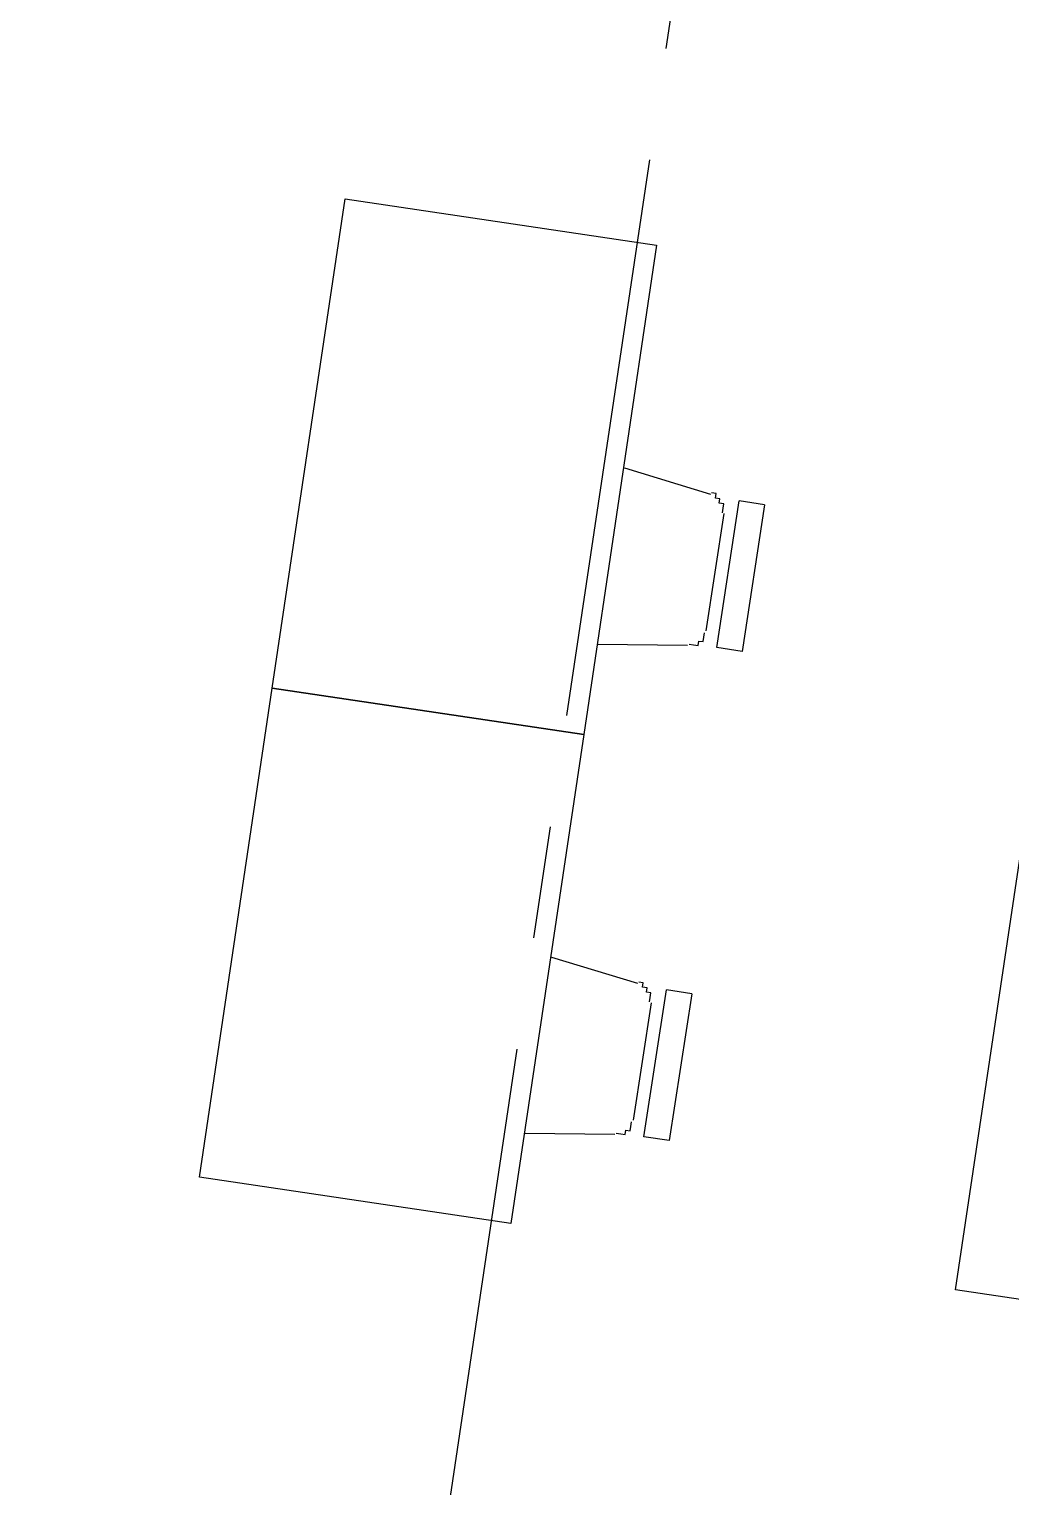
# Model space of a CAD drawing. Header units: millimetres. Extents: x 338 to 506, y 179 to 335.
# Drawn here: x 412.993 to 415.175, y 268.128 to 271.37 of the extents above; entities that cross this region are included whole.
import ezdxf

# ---------------------------------------------------------------- set-up
doc = ezdxf.new("R2010")
doc.units = ezdxf.units.MM
doc.linetypes.add('CENTER', pattern=[2, 1.25, -0.25, 0.25, -0.25])
doc.linetypes.add('DASHED2', pattern=[0.375, 0.25, -0.125])
doc.layers.add('EJES_DE_COLUMNA', color=255, linetype='DASHED2')
doc.layers.add('MUROS', color=32, linetype='Continuous')

# ---------------------------------------------------------------- blocks, each defined once
blk = doc.blocks.new('MESAS_AULA_INFORMATICA')
at = {"color": 18, "extrusion": (-2.33163e-06, -0.000958086, 1)}
for p, q in [((2982.09, 1965.0213, -0.0148), (2982.1172, 1964.823, -0.015)), ((2983.19, 1965.0213, -0.0148), (2983.2172, 1964.823, -0.015)), ((2982.4565, 1964.8214, -0.015), (2982.4858, 1965.0194, -0.0148)), ((2983.5565, 1964.8214, -0.015), (2983.5858, 1965.0194, -0.0148)), ((2982.1547, 1964.7867, -0.015), (2982.4187, 1964.7855, -0.015)), ((2983.2547, 1964.7867, -0.015), (2983.5187, 1964.7855, -0.015)), ((2982.1212, 1964.7012, -0.0151), (2982.1215, 1964.7583, -0.0151)), ((2982.1215, 1964.7583, -0.0151), (2982.4517, 1964.7567, -0.0151)), ((2982.4514, 1964.6996, -0.0151), (2982.4517, 1964.7567, -0.0151)), ((2983.2212, 1964.7012, -0.0151), (2983.2215, 1964.7583, -0.0151)), ((2983.2215, 1964.7583, -0.0151), (2983.5517, 1964.7567, -0.0151)), ((2983.5514, 1964.6996, -0.0151), (2983.5517, 1964.7567, -0.0151)), ((2982.4514, 1964.6996, -0.0151), (2982.1212, 1964.7012, -0.0151)), ((2983.5514, 1964.6996, -0.0151), (2983.2212, 1964.7012, -0.0151))]:
    blk.add_line(p, q, dxfattribs=at)
at = {"color": 18, "elevation": -0.0148}
for points in [[(2981.8867, 1965.7223), (2982.9867, 1965.7223), (2982.9867, 1965.0223), (2981.8867, 1965.0223)], [(2982.9867, 1965.7223), (2984.0867, 1965.7223), (2984.0867, 1965.0223), (2982.9867, 1965.0223)], [(2981.8867, 1964.0223), (2982.9867, 1964.0223), (2982.9867, 1963.3223), (2981.8867, 1963.3223)]]:
    blk.add_lwpolyline(points, close=True, dxfattribs=at)
at = {"color": 18}
for points in [[(2982.12, 1964.82, -0.015), (2982.12, 1964.82, -0.015), (2982.12, 1964.82, -0.015), (2982.12, 1964.82, -0.015), (2982.12, 1964.82, -0.015), (2982.12, 1964.82, -0.015), (2982.12, 1964.82, -0.015), (2982.12, 1964.82, -0.015), (2982.12, 1964.82, -0.015), (2982.12, 1964.82, -0.015), (2982.12, 1964.82, -0.015), (2982.12, 1964.82, -0.015), (2982.12, 1964.82, -0.015), (2982.12, 1964.82, -0.015), (2982.12, 1964.82, -0.015), (2982.12, 1964.82, -0.015), (2982.12, 1964.82, -0.015), (2982.12, 1964.82, -0.015), (2982.12, 1964.81, -0.015), (2982.12, 1964.81, -0.015), (2982.12, 1964.81, -0.015), (2982.12, 1964.81, -0.015), (2982.12, 1964.81, -0.015), (2982.12, 1964.81, -0.015), (2982.12, 1964.81, -0.015), (2982.12, 1964.81, -0.015), (2982.12, 1964.81, -0.015), (2982.12, 1964.81, -0.015), (2982.12, 1964.81, -0.015), (2982.12, 1964.81, -0.015), (2982.12, 1964.81, -0.015), (2982.12, 1964.81, -0.015), (2982.12, 1964.81, -0.015), (2982.12, 1964.81, -0.015), (2982.12, 1964.81, -0.015), (2982.12, 1964.81, -0.015), (2982.12, 1964.81, -0.015), (2982.12, 1964.81, -0.015), (2982.12, 1964.81, -0.015), (2982.12, 1964.81, -0.015), (2982.12, 1964.81, -0.015), (2982.12, 1964.81, -0.015), (2982.12, 1964.8, -0.015), (2982.12, 1964.8, -0.015), (2982.12, 1964.8, -0.015), (2982.12, 1964.8, -0.015), (2982.12, 1964.8, -0.015), (2982.13, 1964.8, -0.015), (2982.13, 1964.8, -0.015), (2982.13, 1964.8, -0.015), (2982.13, 1964.8, -0.015), (2982.13, 1964.8, -0.015), (2982.13, 1964.8, -0.015), (2982.13, 1964.8, -0.015), (2982.13, 1964.8, -0.015), (2982.13, 1964.8, -0.015), (2982.13, 1964.8, -0.015), (2982.13, 1964.8, -0.015), (2982.13, 1964.8, -0.015), (2982.13, 1964.8, -0.015), (2982.13, 1964.8, -0.015), (2982.13, 1964.8, -0.015), (2982.13, 1964.8, -0.015), (2982.13, 1964.8, -0.015), (2982.13, 1964.8, -0.015), (2982.13, 1964.8, -0.015), (2982.13, 1964.8, -0.015), (2982.13, 1964.8, -0.015), (2982.13, 1964.8, -0.015), (2982.13, 1964.8, -0.015), (2982.13, 1964.8, -0.015), (2982.13, 1964.8, -0.015), (2982.13, 1964.79, -0.015), (2982.13, 1964.79, -0.015), (2982.13, 1964.79, -0.015), (2982.13, 1964.79, -0.015), (2982.13, 1964.79, -0.015), (2982.13, 1964.79, -0.015), (2982.13, 1964.79, -0.015), (2982.14, 1964.79, -0.015), (2982.14, 1964.79, -0.015), (2982.14, 1964.79, -0.015), (2982.14, 1964.79, -0.015), (2982.14, 1964.79, -0.015), (2982.14, 1964.79, -0.015), (2982.14, 1964.79, -0.015), (2982.14, 1964.79, -0.015), (2982.14, 1964.79, -0.015), (2982.14, 1964.79, -0.015), (2982.14, 1964.79, -0.015), (2982.14, 1964.79, -0.015), (2982.14, 1964.79, -0.015), (2982.14, 1964.79, -0.015), (2982.14, 1964.79, -0.015), (2982.14, 1964.79, -0.015), (2982.14, 1964.79, -0.015), (2982.14, 1964.79, -0.015), (2982.14, 1964.79, -0.015), (2982.14, 1964.79, -0.015), (2982.14, 1964.79, -0.015), (2982.14, 1964.79, -0.015), (2982.14, 1964.79, -0.015), (2982.14, 1964.79, -0.015), (2982.14, 1964.79, -0.015), (2982.14, 1964.79, -0.015), (2982.15, 1964.79, -0.015), (2982.15, 1964.79, -0.015), (2982.15, 1964.79, -0.015), (2982.15, 1964.79, -0.015), (2982.15, 1964.79, -0.015), (2982.15, 1964.79, -0.015), (2982.15, 1964.79, -0.015), (2982.15, 1964.79, -0.015), (2982.15, 1964.79, -0.015), (2982.15, 1964.79, -0.015), (2982.15, 1964.79, -0.015), (2982.15, 1964.79, -0.015), (2982.15, 1964.79, -0.015), (2982.15, 1964.79, -0.015), (2982.15, 1964.79, -0.015), (2982.15, 1964.79, -0.015), (2982.15, 1964.79, -0.015), (2982.15, 1964.79, -0.015), (2982.15, 1964.79, -0.015), (2982.15, 1964.79, -0.015), (2982.15, 1964.79, -0.015), (2982.15, 1964.79, -0.015), (2982.15, 1964.79, -0.015), (2982.15, 1964.79, -0.015)], [(2982.42, 1964.79, -0.015), (2982.42, 1964.79, -0.015), (2982.42, 1964.79, -0.015), (2982.42, 1964.79, -0.015), (2982.42, 1964.79, -0.015), (2982.42, 1964.79, -0.015), (2982.42, 1964.79, -0.015), (2982.42, 1964.79, -0.015), (2982.42, 1964.79, -0.015), (2982.42, 1964.79, -0.015), (2982.42, 1964.79, -0.015), (2982.42, 1964.79, -0.015), (2982.42, 1964.79, -0.015), (2982.42, 1964.79, -0.015), (2982.42, 1964.79, -0.015), (2982.43, 1964.79, -0.015), (2982.43, 1964.79, -0.015), (2982.43, 1964.79, -0.015), (2982.43, 1964.79, -0.015), (2982.43, 1964.79, -0.015), (2982.43, 1964.79, -0.015), (2982.43, 1964.79, -0.015), (2982.43, 1964.79, -0.015), (2982.43, 1964.79, -0.015), (2982.43, 1964.79, -0.015), (2982.43, 1964.79, -0.015), (2982.43, 1964.79, -0.015), (2982.43, 1964.79, -0.015), (2982.43, 1964.79, -0.015), (2982.43, 1964.79, -0.015), (2982.43, 1964.79, -0.015), (2982.43, 1964.79, -0.015), (2982.43, 1964.79, -0.015), (2982.43, 1964.79, -0.015), (2982.43, 1964.79, -0.015), (2982.43, 1964.79, -0.015), (2982.43, 1964.79, -0.015), (2982.43, 1964.79, -0.015), (2982.43, 1964.79, -0.015), (2982.43, 1964.79, -0.015), (2982.44, 1964.79, -0.015), (2982.44, 1964.79, -0.015), (2982.44, 1964.79, -0.015), (2982.44, 1964.79, -0.015), (2982.44, 1964.79, -0.015), (2982.44, 1964.79, -0.015), (2982.44, 1964.79, -0.015), (2982.44, 1964.79, -0.015), (2982.44, 1964.79, -0.015), (2982.44, 1964.79, -0.015), (2982.44, 1964.79, -0.015), (2982.44, 1964.79, -0.015), (2982.44, 1964.79, -0.015), (2982.44, 1964.79, -0.015), (2982.44, 1964.79, -0.015), (2982.44, 1964.79, -0.015), (2982.44, 1964.79, -0.015), (2982.44, 1964.79, -0.015), (2982.44, 1964.79, -0.015), (2982.44, 1964.79, -0.015), (2982.44, 1964.79, -0.015), (2982.44, 1964.79, -0.015), (2982.44, 1964.79, -0.015), (2982.44, 1964.8, -0.015), (2982.44, 1964.8, -0.015), (2982.44, 1964.8, -0.015), (2982.44, 1964.8, -0.015), (2982.44, 1964.8, -0.015), (2982.44, 1964.8, -0.015), (2982.45, 1964.8, -0.015), (2982.45, 1964.8, -0.015), (2982.45, 1964.8, -0.015), (2982.45, 1964.8, -0.015), (2982.45, 1964.8, -0.015), (2982.45, 1964.8, -0.015), (2982.45, 1964.8, -0.015), (2982.45, 1964.8, -0.015), (2982.45, 1964.8, -0.015), (2982.45, 1964.8, -0.015), (2982.45, 1964.8, -0.015), (2982.45, 1964.8, -0.015), (2982.45, 1964.8, -0.015), (2982.45, 1964.8, -0.015), (2982.45, 1964.8, -0.015), (2982.45, 1964.8, -0.015), (2982.45, 1964.8, -0.015), (2982.45, 1964.8, -0.015), (2982.45, 1964.8, -0.015), (2982.45, 1964.8, -0.015), (2982.45, 1964.8, -0.015), (2982.45, 1964.8, -0.015), (2982.45, 1964.81, -0.015), (2982.45, 1964.81, -0.015), (2982.45, 1964.81, -0.015), (2982.45, 1964.81, -0.015), (2982.45, 1964.81, -0.015), (2982.45, 1964.81, -0.015), (2982.45, 1964.81, -0.015), (2982.45, 1964.81, -0.015), (2982.45, 1964.81, -0.015), (2982.45, 1964.81, -0.015), (2982.45, 1964.81, -0.015), (2982.45, 1964.81, -0.015), (2982.45, 1964.81, -0.015), (2982.45, 1964.81, -0.015), (2982.45, 1964.81, -0.015), (2982.45, 1964.81, -0.015), (2982.45, 1964.81, -0.015), (2982.45, 1964.81, -0.015), (2982.45, 1964.81, -0.015), (2982.45, 1964.81, -0.015), (2982.45, 1964.81, -0.015), (2982.45, 1964.81, -0.015), (2982.45, 1964.81, -0.015), (2982.46, 1964.81, -0.015), (2982.46, 1964.82, -0.015), (2982.46, 1964.82, -0.015), (2982.46, 1964.82, -0.015), (2982.46, 1964.82, -0.015), (2982.46, 1964.82, -0.015), (2982.46, 1964.82, -0.015), (2982.46, 1964.82, -0.015), (2982.46, 1964.82, -0.015), (2982.46, 1964.82, -0.015), (2982.46, 1964.82, -0.015), (2982.46, 1964.82, -0.015), (2982.46, 1964.82, -0.015), (2982.46, 1964.82, -0.015), (2982.46, 1964.82, -0.015)], [(2983.22, 1964.82, -0.015), (2983.22, 1964.82, -0.015), (2983.22, 1964.82, -0.015), (2983.22, 1964.82, -0.015), (2983.22, 1964.82, -0.015), (2983.22, 1964.82, -0.015), (2983.22, 1964.82, -0.015), (2983.22, 1964.82, -0.015), (2983.22, 1964.82, -0.015), (2983.22, 1964.82, -0.015), (2983.22, 1964.82, -0.015), (2983.22, 1964.82, -0.015), (2983.22, 1964.82, -0.015), (2983.22, 1964.82, -0.015), (2983.22, 1964.82, -0.015), (2983.22, 1964.82, -0.015), (2983.22, 1964.82, -0.015), (2983.22, 1964.82, -0.015), (2983.22, 1964.81, -0.015), (2983.22, 1964.81, -0.015), (2983.22, 1964.81, -0.015), (2983.22, 1964.81, -0.015), (2983.22, 1964.81, -0.015), (2983.22, 1964.81, -0.015), (2983.22, 1964.81, -0.015), (2983.22, 1964.81, -0.015), (2983.22, 1964.81, -0.015), (2983.22, 1964.81, -0.015), (2983.22, 1964.81, -0.015), (2983.22, 1964.81, -0.015), (2983.22, 1964.81, -0.015), (2983.22, 1964.81, -0.015), (2983.22, 1964.81, -0.015), (2983.22, 1964.81, -0.015), (2983.22, 1964.81, -0.015), (2983.22, 1964.81, -0.015), (2983.22, 1964.81, -0.015), (2983.22, 1964.81, -0.015), (2983.22, 1964.81, -0.015), (2983.22, 1964.81, -0.015), (2983.22, 1964.81, -0.015), (2983.22, 1964.81, -0.015), (2983.22, 1964.8, -0.015), (2983.22, 1964.8, -0.015), (2983.22, 1964.8, -0.015), (2983.22, 1964.8, -0.015), (2983.22, 1964.8, -0.015), (2983.23, 1964.8, -0.015), (2983.23, 1964.8, -0.015), (2983.23, 1964.8, -0.015), (2983.23, 1964.8, -0.015), (2983.23, 1964.8, -0.015), (2983.23, 1964.8, -0.015), (2983.23, 1964.8, -0.015), (2983.23, 1964.8, -0.015), (2983.23, 1964.8, -0.015), (2983.23, 1964.8, -0.015), (2983.23, 1964.8, -0.015), (2983.23, 1964.8, -0.015), (2983.23, 1964.8, -0.015), (2983.23, 1964.8, -0.015), (2983.23, 1964.8, -0.015), (2983.23, 1964.8, -0.015), (2983.23, 1964.8, -0.015), (2983.23, 1964.8, -0.015), (2983.23, 1964.8, -0.015), (2983.23, 1964.8, -0.015), (2983.23, 1964.8, -0.015), (2983.23, 1964.8, -0.015), (2983.23, 1964.8, -0.015), (2983.23, 1964.8, -0.015), (2983.23, 1964.8, -0.015), (2983.23, 1964.79, -0.015), (2983.23, 1964.79, -0.015), (2983.23, 1964.79, -0.015), (2983.23, 1964.79, -0.015), (2983.23, 1964.79, -0.015), (2983.23, 1964.79, -0.015), (2983.23, 1964.79, -0.015), (2983.24, 1964.79, -0.015), (2983.24, 1964.79, -0.015), (2983.24, 1964.79, -0.015), (2983.24, 1964.79, -0.015), (2983.24, 1964.79, -0.015), (2983.24, 1964.79, -0.015), (2983.24, 1964.79, -0.015), (2983.24, 1964.79, -0.015), (2983.24, 1964.79, -0.015), (2983.24, 1964.79, -0.015), (2983.24, 1964.79, -0.015), (2983.24, 1964.79, -0.015), (2983.24, 1964.79, -0.015), (2983.24, 1964.79, -0.015), (2983.24, 1964.79, -0.015), (2983.24, 1964.79, -0.015), (2983.24, 1964.79, -0.015), (2983.24, 1964.79, -0.015), (2983.24, 1964.79, -0.015), (2983.24, 1964.79, -0.015), (2983.24, 1964.79, -0.015), (2983.24, 1964.79, -0.015), (2983.24, 1964.79, -0.015), (2983.24, 1964.79, -0.015), (2983.24, 1964.79, -0.015), (2983.24, 1964.79, -0.015), (2983.25, 1964.79, -0.015), (2983.25, 1964.79, -0.015), (2983.25, 1964.79, -0.015), (2983.25, 1964.79, -0.015), (2983.25, 1964.79, -0.015), (2983.25, 1964.79, -0.015), (2983.25, 1964.79, -0.015), (2983.25, 1964.79, -0.015), (2983.25, 1964.79, -0.015), (2983.25, 1964.79, -0.015), (2983.25, 1964.79, -0.015), (2983.25, 1964.79, -0.015), (2983.25, 1964.79, -0.015), (2983.25, 1964.79, -0.015), (2983.25, 1964.79, -0.015), (2983.25, 1964.79, -0.015), (2983.25, 1964.79, -0.015), (2983.25, 1964.79, -0.015), (2983.25, 1964.79, -0.015), (2983.25, 1964.79, -0.015), (2983.25, 1964.79, -0.015), (2983.25, 1964.79, -0.015), (2983.25, 1964.79, -0.015), (2983.25, 1964.79, -0.015)], [(2983.52, 1964.79, -0.015), (2983.52, 1964.79, -0.015), (2983.52, 1964.79, -0.015), (2983.52, 1964.79, -0.015), (2983.52, 1964.79, -0.015), (2983.52, 1964.79, -0.015), (2983.52, 1964.79, -0.015), (2983.52, 1964.79, -0.015), (2983.52, 1964.79, -0.015), (2983.52, 1964.79, -0.015), (2983.52, 1964.79, -0.015), (2983.52, 1964.79, -0.015), (2983.52, 1964.79, -0.015), (2983.52, 1964.79, -0.015), (2983.52, 1964.79, -0.015), (2983.53, 1964.79, -0.015), (2983.53, 1964.79, -0.015), (2983.53, 1964.79, -0.015), (2983.53, 1964.79, -0.015), (2983.53, 1964.79, -0.015), (2983.53, 1964.79, -0.015), (2983.53, 1964.79, -0.015), (2983.53, 1964.79, -0.015), (2983.53, 1964.79, -0.015), (2983.53, 1964.79, -0.015), (2983.53, 1964.79, -0.015), (2983.53, 1964.79, -0.015), (2983.53, 1964.79, -0.015), (2983.53, 1964.79, -0.015), (2983.53, 1964.79, -0.015), (2983.53, 1964.79, -0.015), (2983.53, 1964.79, -0.015), (2983.53, 1964.79, -0.015), (2983.53, 1964.79, -0.015), (2983.53, 1964.79, -0.015), (2983.53, 1964.79, -0.015), (2983.53, 1964.79, -0.015), (2983.53, 1964.79, -0.015), (2983.53, 1964.79, -0.015), (2983.53, 1964.79, -0.015), (2983.54, 1964.79, -0.015), (2983.54, 1964.79, -0.015), (2983.54, 1964.79, -0.015), (2983.54, 1964.79, -0.015), (2983.54, 1964.79, -0.015), (2983.54, 1964.79, -0.015), (2983.54, 1964.79, -0.015), (2983.54, 1964.79, -0.015), (2983.54, 1964.79, -0.015), (2983.54, 1964.79, -0.015), (2983.54, 1964.79, -0.015), (2983.54, 1964.79, -0.015), (2983.54, 1964.79, -0.015), (2983.54, 1964.79, -0.015), (2983.54, 1964.79, -0.015), (2983.54, 1964.79, -0.015), (2983.54, 1964.79, -0.015), (2983.54, 1964.79, -0.015), (2983.54, 1964.79, -0.015), (2983.54, 1964.79, -0.015), (2983.54, 1964.79, -0.015), (2983.54, 1964.79, -0.015), (2983.54, 1964.79, -0.015), (2983.54, 1964.8, -0.015), (2983.54, 1964.8, -0.015), (2983.54, 1964.8, -0.015), (2983.54, 1964.8, -0.015), (2983.54, 1964.8, -0.015), (2983.54, 1964.8, -0.015), (2983.55, 1964.8, -0.015), (2983.55, 1964.8, -0.015), (2983.55, 1964.8, -0.015), (2983.55, 1964.8, -0.015), (2983.55, 1964.8, -0.015), (2983.55, 1964.8, -0.015), (2983.55, 1964.8, -0.015), (2983.55, 1964.8, -0.015), (2983.55, 1964.8, -0.015), (2983.55, 1964.8, -0.015), (2983.55, 1964.8, -0.015), (2983.55, 1964.8, -0.015), (2983.55, 1964.8, -0.015), (2983.55, 1964.8, -0.015), (2983.55, 1964.8, -0.015), (2983.55, 1964.8, -0.015), (2983.55, 1964.8, -0.015), (2983.55, 1964.8, -0.015), (2983.55, 1964.8, -0.015), (2983.55, 1964.8, -0.015), (2983.55, 1964.8, -0.015), (2983.55, 1964.8, -0.015), (2983.55, 1964.81, -0.015), (2983.55, 1964.81, -0.015), (2983.55, 1964.81, -0.015), (2983.55, 1964.81, -0.015), (2983.55, 1964.81, -0.015), (2983.55, 1964.81, -0.015), (2983.55, 1964.81, -0.015), (2983.55, 1964.81, -0.015), (2983.55, 1964.81, -0.015), (2983.55, 1964.81, -0.015), (2983.55, 1964.81, -0.015), (2983.55, 1964.81, -0.015), (2983.55, 1964.81, -0.015), (2983.55, 1964.81, -0.015), (2983.55, 1964.81, -0.015), (2983.55, 1964.81, -0.015), (2983.55, 1964.81, -0.015), (2983.55, 1964.81, -0.015), (2983.55, 1964.81, -0.015), (2983.55, 1964.81, -0.015), (2983.55, 1964.81, -0.015), (2983.55, 1964.81, -0.015), (2983.55, 1964.81, -0.015), (2983.56, 1964.81, -0.015), (2983.56, 1964.82, -0.015), (2983.56, 1964.82, -0.015), (2983.56, 1964.82, -0.015), (2983.56, 1964.82, -0.015), (2983.56, 1964.82, -0.015), (2983.56, 1964.82, -0.015), (2983.56, 1964.82, -0.015), (2983.56, 1964.82, -0.015), (2983.56, 1964.82, -0.015), (2983.56, 1964.82, -0.015), (2983.56, 1964.82, -0.015), (2983.56, 1964.82, -0.015), (2983.56, 1964.82, -0.015), (2983.56, 1964.82, -0.015)]]:
    blk.add_polyline3d(points, dxfattribs=at)
blk = doc.blocks.new('EJES_ESTRUCTURALES')
at = {"layer": 'EJES_DE_COLUMNA', "color": 9, "linetype": 'CENTER'}
blk.add_line((661.47768, 180.06297), (759.37077, 180.06297), dxfattribs=at)
blk = doc.blocks.new('A$C7152A42C')
at = {"color": 4}
blk.add_blockref('MESAS_AULA_INFORMATICA', (-2892.7659, -1880.28762), dxfattribs=at)
at = {"layer": 'EJES_DE_COLUMNA'}
blk.add_blockref('EJES_ESTRUCTURALES', (-631.22088, -95.28525), dxfattribs=at)

msp = doc.modelspace()

# ---------------------------------------------------------------- block references
at = {"layer": 'MUROS', "color": 32, "rotation": 81.53046525965426}
msp.add_blockref('A$C7152A42C', (484.7482, 168.0844), dxfattribs=at)

doc.saveas('drawing.dxf')
